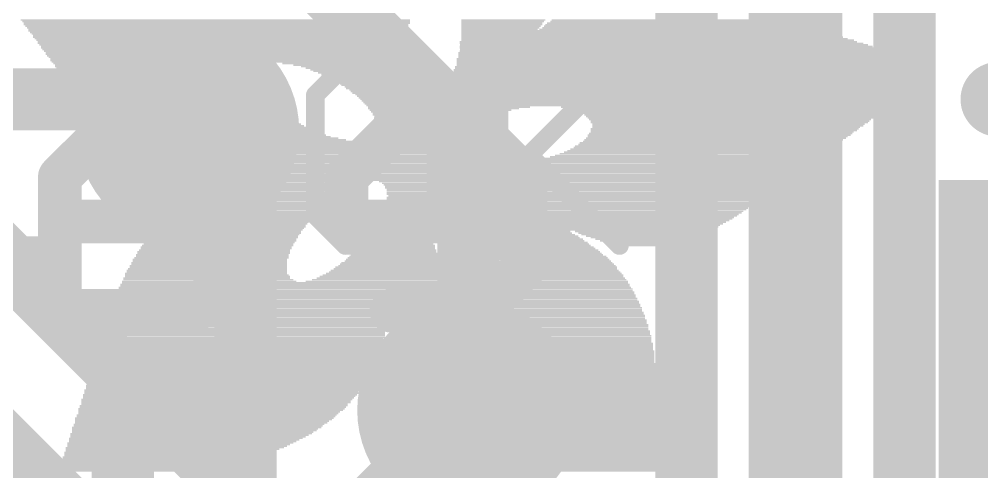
# Model space of a CAD drawing. Extents: x -4.5 to 52.1, y -1.8 to 26.3.
# Drawn here: x 24.458 to 28.382, y 16.005 to 17.853 of the extents above; entities that cross this region are included whole.
import ezdxf

# ---------------------------------------------------------------- set-up
doc = ezdxf.new("R2010")
doc.units = 0
for name, color, linetype in [('1', 12, 'CONTINUOUS'), ('16', 132, 'CONTINUOUS'), ('18', 110, 'CONTINUOUS'), ('21', 40, 'CONTINUOUS'), ('22', 6, 'CONTINUOUS'), ('27', 253, 'CONTINUOUS')]:
    doc.layers.add(name, color=color, linetype=linetype)

# ---------------------------------------------------------------- blocks, each defined once
blk = doc.blocks.new('RECT')
blk.add_solid([(-0.5, -0.5), (0.5, -0.5), (-0.5, 0.5), (0.5, 0.5)])
blk = doc.blocks.new('ROUNDV')
at = {"const_width": 0.5}
blk.add_lwpolyline([(0, -0.25, 1), (0, 0.25, 1), (0, -0.25)], format="xyb", dxfattribs=at)

msp = doc.modelspace()

# ---------------------------------------------------------------- linework, layer by layer
at = {"layer": '1', "const_width": 0.254}
for points in [[(27.686, 20.193), (27.686, 15.875)], [(27.178, 15.621), (27.178, 19.558)], [(25.38, 17.165), (25.146, 17.399)], [(25.38, 13.127), (25.38, 17.165)], [(24.88, 16.395), (24.257, 17.018)], [(24.88, 13.127), (24.88, 16.395)], [(25.88, 15.847), (26.289, 16.256)]]:
    msp.add_lwpolyline(points, dxfattribs=at)
at = {"layer": '1', "const_width": 0.127}
for points in [[(25.1909, 17.4439, 1), (25.1011, 17.3541)], [(25.4435, 17.165, 1), (25.3165, 17.165)], [(25.3351, 17.1201, 1), (25.4249, 17.2099)], [(24.9435, 16.395, 1), (24.8165, 16.395)], [(24.8351, 16.3501, 1), (24.9249, 16.4399)], [(26.3339, 16.2111, 1), (26.2441, 16.3009)]]:
    msp.add_lwpolyline(points, format="xyb", dxfattribs=at)
at = {"layer": '16', "const_width": 0.254}
for points in [[(26.289, 17.399), (25.4, 18.288)], [(27.559, 18.288), (27.559, 14.478)], [(28.067, 18.034), (28.067, 14.224)], [(24.13, 17.526), (25.019, 17.526)], [(25.019, 17.526), (25.146, 17.399)], [(26.289, 16.256), (26.289, 17.399)], [(26.416, 14.859), (24.257, 17.018)], [(24.892, 15.621), (24.003, 16.51)]]:
    msp.add_lwpolyline(points, dxfattribs=at)
at = {"layer": '16', "const_width": 0.127}
for points in [[(25.0639, 17.5709, 1), (24.9741, 17.4811)], [(25.019, 17.4625, 1), (25.019, 17.5895)], [(25.1011, 17.3541, 1), (25.1909, 17.4439)], [(26.3525, 17.399, 1), (26.2255, 17.399)], [(26.2441, 17.3541, 1), (26.3339, 17.4439)], [(26.2255, 16.256, 1), (26.3525, 16.256)]]:
    msp.add_lwpolyline(points, format="xyb", dxfattribs=at)
at = {"layer": '21', "const_width": 0.3048}
msp.add_lwpolyline([(28.448, 17.526), (29.464, 17.526)], dxfattribs=at)
at = {"layer": '21', "const_width": 0.1524}
msp.add_lwpolyline([(28.448, 17.6022, 1), (28.448, 17.4498)], format="xyb", dxfattribs=at)
at = {"layer": '22', "const_width": 0.0889}
for points in [[(26.962, 17.8, 1), (26.962, 17.7111)], [(27.7352, 17.7555, 1), (27.6463, 17.7555)], [(27.6907, 17.7111, 1), (27.6907, 17.8)], [(24.8054, 17.4356, 1), (24.8054, 17.3467)], [(24.8368, 17.3597, 1), (24.774, 17.4226)], [(25.1698, 17.3467, 1), (25.1698, 17.4356)], [(25.9748, 17.4356, 1), (25.9748, 17.3467)], [(26.0062, 17.3597, 1), (25.9434, 17.4226)], [(26.3706, 17.4226, 1), (26.3077, 17.3597)], [(26.3392, 17.3467, 1), (26.3392, 17.4356)], [(24.6677, 17.209, 1), (24.5787, 17.209)], [(24.5918, 17.2404, 1), (24.6546, 17.1775)], [(25.837, 17.209, 1), (25.7481, 17.209)], [(25.7612, 17.2404, 1), (25.824, 17.1775)], [(26.5658, 17.209, 1), (26.4769, 17.209)], [(26.4899, 17.1775, 1), (26.5528, 17.2404)], [(27.3264, 17.2534, 1), (27.3264, 17.1645)], [(27.6907, 17.1645, 1), (27.6907, 17.2534)], [(24.6232, 17.0712, 1), (24.6232, 16.9823)], [(25.2012, 17.0582, 1), (25.1383, 16.9953)], [(25.1698, 16.9823, 1), (25.1698, 17.0712)], [(25.7926, 17.0712, 1), (25.7926, 16.9823)], [(26.5214, 16.9823, 1), (26.5214, 17.0712)], [(25.7481, 17.0268, 1), (25.837, 17.0268)], [(25.3834, 16.8132, 1), (25.3205, 16.876)], [(25.3205, 16.8132, 1), (25.3834, 16.876)], [(26.5528, 16.8132, 1), (26.4899, 16.876)], [(26.4769, 16.8446, 1), (26.5658, 16.8446)], [(24.6232, 16.7069, 1), (24.6232, 16.618)], [(25.1383, 16.6938, 1), (25.2012, 16.631)], [(25.1698, 16.618, 1), (25.1698, 16.7069)], [(25.9748, 16.7069, 1), (25.9748, 16.618)], [(26.3077, 16.6938, 1), (26.3706, 16.631)], [(26.3392, 16.618, 1), (26.3392, 16.7069)], [(24.5787, 16.6624, 1), (24.6677, 16.6624)], [(27.6463, 16.6624, 1), (27.7352, 16.6624)]]:
    msp.add_lwpolyline(points, format="xyb", dxfattribs=at)
at = {"layer": '22', "const_width": 0.1778}
for points in [[(27.6907, 17.7555), (26.962, 17.7555)], [(27.6907, 16.6624), (27.6907, 17.7555)], [(24.8054, 17.3912), (24.6232, 17.209)], [(25.1698, 17.3912), (24.8054, 17.3912)], [(25.9748, 17.3912), (25.7926, 17.209)], [(26.3392, 17.3912), (25.9748, 17.3912)], [(26.5214, 17.209), (26.3392, 17.3912)], [(24.6232, 17.209), (24.6232, 16.6624)], [(25.7926, 17.209), (25.7926, 17.0268)], [(26.5214, 16.8446), (26.5214, 17.209)], [(27.6907, 17.209), (27.3264, 17.209)], [(25.1698, 17.0268), (24.6232, 17.0268)], [(25.352, 16.8446), (25.1698, 17.0268)], [(25.7926, 17.0268), (26.5214, 17.0268)], [(25.1698, 16.6624), (25.352, 16.8446)], [(26.3392, 16.6624), (26.5214, 16.8446)], [(24.6232, 16.6624), (25.1698, 16.6624)], [(25.9748, 16.6624), (26.3392, 16.6624)]]:
    msp.add_lwpolyline(points, dxfattribs=at)
at = {"layer": '27', "const_width": 0.0762}
for points in [[(24.9165, 17.5435), (25.0394, 17.6663)], [(25.0394, 17.6663), (25.2851, 17.6663)], [(25.2851, 17.6663), (25.408, 17.5435)], [(25.6649, 17.5435), (25.7878, 17.6663)], [(25.7878, 17.6663), (26.0335, 17.6663)], [(26.0335, 17.6663), (26.1564, 17.5435)], [(26.4133, 17.6663), (26.4133, 16.9291)], [(26.4133, 17.1748), (26.9048, 17.6663)], [(24.9165, 17.052), (24.9165, 17.5435)], [(24.9165, 17.052), (25.408, 17.5435)], [(25.408, 17.5435), (25.408, 17.052)], [(25.6649, 17.052), (25.6649, 17.5435)], [(25.6649, 17.052), (26.1564, 17.5435)], [(26.1564, 17.5435), (26.1564, 17.052)], [(26.5362, 17.2977), (26.9048, 16.9291)], [(25.0394, 16.9291), (24.9165, 17.052)], [(25.408, 17.052), (25.2851, 16.9291)], [(25.7878, 16.9291), (25.6649, 17.052)], [(26.1564, 17.052), (26.0335, 16.9291)], [(24.1681, 16.9291), (24.6596, 16.9291)], [(25.2851, 16.9291), (25.0394, 16.9291)], [(26.0335, 16.9291), (25.7878, 16.9291)]]:
    msp.add_lwpolyline(points, dxfattribs=at)
at = {"layer": '27', "const_width": 0.0381}
for points in [[(25.0394, 17.6854, 1), (25.0394, 17.6473)], [(25.0529, 17.6529, 1), (25.0259, 17.6798)], [(25.2986, 17.6798, 1), (25.2717, 17.6529)], [(25.2851, 17.6473, 1), (25.2851, 17.6854)], [(25.7878, 17.6854, 1), (25.7878, 17.6473)], [(25.8013, 17.6529, 1), (25.7743, 17.6798)], [(26.047, 17.6798, 1), (26.0201, 17.6529)], [(26.0335, 17.6473, 1), (26.0335, 17.6854)], [(26.4324, 17.6663, 1), (26.3943, 17.6663)], [(26.9183, 17.6529, 1), (26.8914, 17.6798)], [(24.9356, 17.5435, 1), (24.8975, 17.5435)], [(25.4271, 17.5435, 1), (25.389, 17.5435)], [(25.4215, 17.53, 1), (25.3945, 17.5569)], [(25.684, 17.5435, 1), (25.6459, 17.5435)], [(26.1755, 17.5435, 1), (26.1374, 17.5435)], [(26.1699, 17.53, 1), (26.1429, 17.5569)], [(24.903, 17.5569, 1), (24.93, 17.53)], [(25.3945, 17.53, 1), (25.4215, 17.5569)], [(25.6515, 17.5569, 1), (25.6784, 17.53)], [(26.1429, 17.53, 1), (26.1699, 17.5569)], [(26.5497, 17.3112, 1), (26.5227, 17.2842)], [(26.3999, 17.1883, 1), (26.4268, 17.1614)], [(24.93, 17.0654, 1), (24.903, 17.0385)], [(24.903, 17.0654, 1), (24.93, 17.0385)], [(25.4215, 17.0385, 1), (25.3945, 17.0654)], [(25.6784, 17.0654, 1), (25.6515, 17.0385)], [(25.6515, 17.0654, 1), (25.6784, 17.0385)], [(26.1699, 17.0385, 1), (26.1429, 17.0654)], [(24.8975, 17.052, 1), (24.9356, 17.052)], [(25.389, 17.052, 1), (25.4271, 17.052)], [(25.6459, 17.052, 1), (25.684, 17.052)], [(26.1374, 17.052, 1), (26.1755, 17.052)], [(24.6596, 16.9101, 1), (24.6596, 16.9482)], [(25.0394, 16.9482, 1), (25.0394, 16.9101)], [(25.0259, 16.9156, 1), (25.0529, 16.9426)], [(25.2717, 16.9426, 1), (25.2986, 16.9156)], [(25.2851, 16.9101, 1), (25.2851, 16.9482)], [(25.7878, 16.9482, 1), (25.7878, 16.9101)], [(25.7743, 16.9156, 1), (25.8013, 16.9426)], [(26.0201, 16.9426, 1), (26.047, 16.9156)], [(26.0335, 16.9101, 1), (26.0335, 16.9482)], [(26.8914, 16.9156, 1), (26.9183, 16.9426)], [(26.3943, 16.9291, 1), (26.4324, 16.9291)]]:
    msp.add_lwpolyline(points, format="xyb", dxfattribs=at)

# ---------------------------------------------------------------- block references
at = {"layer": '1', "xscale": 1.24, "yscale": 1.5, "rotation": 90}
msp.add_blockref('RECT', (28.956, 16.576), dxfattribs=at)
at = {"layer": '18', "xscale": 0.9064, "yscale": 0.9064}
for p in [(25.146, 17.399), (25.146, 17.399), (26.289, 16.256), (26.289, 16.256)]:
    msp.add_blockref('ROUNDV', p, dxfattribs=at)
at = {"layer": '21'}
for p, xscale, yscale in [((25.2572, 17.8498), 1.5875, 0.0063), ((25.2603, 17.8435), 1.5812, 0.0064), ((25.2635, 17.8372), 1.5748, 0.0063), ((25.2603, 17.8308), 1.5684, 0.0064), ((25.2635, 17.8245), 1.5621, 0.0063), ((25.2667, 17.8181), 1.5557, 0.0064), ((26.4319, 17.8498), 0.3429, 0.0063), ((26.4287, 17.8435), 0.3366, 0.0064), ((26.4255, 17.8372), 0.3302, 0.0063), ((26.4255, 17.8308), 0.3302, 0.0064), ((26.4224, 17.8245), 0.3239, 0.0063), ((26.4192, 17.8181), 0.3175, 0.0064), ((27.1431, 17.8181), 1.1049, 0.0064), ((27.1399, 17.8245), 1.0858, 0.0063), ((27.1303, 17.8308), 1.0541, 0.0064), ((27.1241, 17.8372), 1.0287, 0.0063), ((27.1209, 17.8435), 0.9969, 0.0064), ((27.1145, 17.8498), 0.9716, 0.0063), ((25.2698, 17.8117), 1.5494, 0.0063), ((25.2698, 17.8054), 1.5494, 0.0064), ((25.2699, 17.7991), 1.5367, 0.0063), ((25.273, 17.7927), 1.5304, 0.0064), ((25.2762, 17.7864), 1.524, 0.0063), ((25.2762, 17.78), 1.524, 0.0064), ((26.416, 17.8117), 0.3112, 0.0063), ((27.0002, 17.8054), 1.4796, 0.0064), ((27.0066, 17.7991), 1.4923, 0.0063), ((27.0192, 17.7927), 1.5177, 0.0064), ((27.0288, 17.7864), 1.5367, 0.0063), ((27.0383, 17.78), 1.5558, 0.0064), ((27.1494, 17.8117), 1.143, 0.0063), ((25.2794, 17.7736), 1.5177, 0.0063), ((25.2826, 17.7673), 1.5113, 0.0064), ((25.2825, 17.761), 1.4986, 0.0063), ((25.2825, 17.7546), 1.4986, 0.0064), ((25.2857, 17.7483), 1.4922, 0.0063), ((25.2889, 17.7419), 1.4859, 0.0064), ((25.2889, 17.7355), 1.4859, 0.0063), ((27.0637, 17.761), 1.6192, 0.0063), ((27.0764, 17.7546), 1.6446, 0.0064), ((27.086, 17.7483), 1.6637, 0.0063), ((27.0954, 17.7419), 1.6827, 0.0064), ((27.1018, 17.7355), 1.6954, 0.0063), ((27.0478, 17.7736), 1.5748, 0.0063), ((27.0605, 17.7673), 1.6002, 0.0064), ((25.292, 17.7292), 1.4795, 0.0064), ((25.2952, 17.7229), 1.4732, 0.0063), ((25.2984, 17.7165), 1.4668, 0.0064), ((25.2984, 17.7102), 1.4668, 0.0063), ((25.3016, 17.7038), 1.4605, 0.0064), ((25.3048, 17.6974), 1.4541, 0.0063), ((27.1177, 17.7165), 1.7399, 0.0064), ((27.124, 17.7102), 1.7526, 0.0063), ((27.1272, 17.7038), 1.759, 0.0064), ((27.1335, 17.6974), 1.7717, 0.0063), ((27.1114, 17.7292), 1.7145, 0.0064), ((27.1177, 17.7229), 1.7272, 0.0063), ((25.3079, 17.6911), 1.4478, 0.0064), ((25.3079, 17.6848), 1.4478, 0.0063), ((25.3111, 17.6784), 1.4414, 0.0064), ((25.0476, 17.6721), 0.9017, 0.0063), ((25.0349, 17.6657), 0.8636, 0.0064), ((25.0253, 17.6593), 0.8445, 0.0063), ((25.781, 17.6721), 0.5016, 0.0063), ((25.8032, 17.6657), 0.4572, 0.0064), ((25.8191, 17.6593), 0.4254, 0.0063), ((27.1367, 17.6593), 1.8034, 0.0063), ((27.1335, 17.6911), 1.7843, 0.0064), ((27.1335, 17.6848), 1.7843, 0.0063), ((27.1399, 17.6721), 1.797, 0.0063), ((27.1399, 17.6657), 1.797, 0.0064), ((27.1368, 17.6784), 1.7907, 0.0064), ((25.0253, 17.653), 0.8319, 0.0064), ((25.0253, 17.6467), 0.8191, 0.0063), ((25.0222, 17.6403), 0.8128, 0.0064), ((25.0253, 17.634), 0.8065, 0.0063), ((25.0253, 17.6276), 0.7937, 0.0064), ((25.0285, 17.6212), 0.7874, 0.0063), ((25.8286, 17.653), 0.4064, 0.0064), ((25.8382, 17.6467), 0.3873, 0.0063), ((25.8445, 17.6403), 0.3746, 0.0064), ((25.854, 17.634), 0.3556, 0.0063), ((25.8604, 17.6276), 0.3429, 0.0064), ((25.8699, 17.6212), 0.3238, 0.0063), ((27.1367, 17.6212), 1.8288, 0.0063), ((27.1399, 17.634), 1.8224, 0.0063), ((27.1399, 17.6276), 1.8224, 0.0064), ((27.1368, 17.6467), 1.8161, 0.0063), ((27.1368, 17.6403), 1.8161, 0.0064), ((27.1399, 17.653), 1.8098, 0.0064), ((25.0285, 17.6149), 0.7874, 0.0064), ((25.0317, 17.6086), 0.781, 0.0063), ((25.0349, 17.6022), 0.7747, 0.0064), ((25.0413, 17.5959), 0.7747, 0.0063), ((25.0413, 17.5895), 0.7747, 0.0064), ((25.0444, 17.5831), 0.7684, 0.0063), ((25.8731, 17.6149), 0.3175, 0.0064), ((25.8794, 17.6086), 0.3048, 0.0063), ((25.889, 17.6022), 0.2985, 0.0064), ((25.8953, 17.5959), 0.2858, 0.0063), ((25.9017, 17.5895), 0.2731, 0.0064), ((25.9048, 17.5831), 0.2667, 0.0063), ((27.1272, 17.5831), 1.8478, 0.0063), ((27.1303, 17.5959), 1.8415, 0.0063), ((27.1303, 17.5895), 1.8415, 0.0064), ((27.1335, 17.6086), 1.8351, 0.0063), ((27.1335, 17.6022), 1.8351, 0.0064), ((27.1367, 17.6149), 1.8288, 0.0064), ((25.0508, 17.5768), 0.7683, 0.0064), ((25.0539, 17.5705), 0.762, 0.0063), ((25.0571, 17.5641), 0.7684, 0.0064), ((25.0634, 17.5578), 0.7683, 0.0063), ((25.0666, 17.5514), 0.762, 0.0064), ((25.0698, 17.545), 0.7684, 0.0063), ((25.9144, 17.5768), 0.2603, 0.0064), ((25.9175, 17.5705), 0.254, 0.0063), ((25.9239, 17.5641), 0.2413, 0.0064), ((25.9271, 17.5578), 0.2349, 0.0063), ((25.9334, 17.5514), 0.235, 0.0064), ((25.9398, 17.545), 0.2223, 0.0063), ((27.1113, 17.545), 1.8542, 0.0063), ((27.1177, 17.5578), 1.8542, 0.0063), ((27.1177, 17.5514), 1.8542, 0.0064), ((27.124, 17.5705), 1.8542, 0.0063), ((27.124, 17.5641), 1.8542, 0.0064), ((27.1272, 17.5768), 1.8478, 0.0064), ((25.0762, 17.5387), 0.7683, 0.0064), ((25.0825, 17.5324), 0.7684, 0.0063), ((25.0857, 17.526), 0.762, 0.0064), ((25.0921, 17.5197), 0.7747, 0.0063), ((25.0952, 17.5133), 0.7684, 0.0064), ((25.1048, 17.5069), 0.7747, 0.0063), ((25.1111, 17.5006), 0.7747, 0.0064), ((25.9461, 17.5387), 0.2222, 0.0064), ((25.9493, 17.5324), 0.2159, 0.0063), ((25.9557, 17.526), 0.2159, 0.0064), ((25.9588, 17.5197), 0.2096, 0.0063), ((25.9652, 17.5133), 0.2095, 0.0064), ((25.9715, 17.5069), 0.2096, 0.0063), ((25.981, 17.5006), 0.2159, 0.0064), ((27.0733, 17.5006), 1.8669, 0.0064), ((27.0796, 17.5069), 1.8669, 0.0063), ((27.0922, 17.5197), 1.8669, 0.0063), ((27.0891, 17.5133), 1.8606, 0.0064), ((27.1018, 17.5324), 1.8606, 0.0063), ((27.1018, 17.526), 1.8606, 0.0064), ((27.1082, 17.5387), 1.8605, 0.0064), ((25.1143, 17.4943), 0.7811, 0.0063), ((25.1206, 17.4879), 0.781, 0.0064), ((25.127, 17.4816), 0.7811, 0.0063), ((25.1333, 17.4752), 0.781, 0.0064), ((25.1396, 17.4688), 0.7937, 0.0063), ((25.146, 17.4625), 0.7938, 0.0064), ((25.9937, 17.4943), 0.2286, 0.0063), ((26.1874, 17.4879), 0.616, 0.0064), ((26.1747, 17.4816), 0.5778, 0.0063), ((26.1652, 17.4752), 0.5461, 0.0064), ((26.1493, 17.4625), 0.5016, 0.0064), ((26.1557, 17.4688), 0.5143, 0.0063), ((26.3271, 17.4943), 0.4254, 0.0063), ((27.3336, 17.4943), 1.3335, 0.0063), ((27.3463, 17.4879), 1.2954, 0.0064), ((27.3527, 17.4816), 1.2573, 0.0063), ((27.3558, 17.4752), 1.2382, 0.0064), ((27.3621, 17.4688), 1.2129, 0.0063), ((27.359, 17.4625), 1.1938, 0.0064), ((25.1556, 17.4562), 0.8001, 0.0063), ((25.1619, 17.4498), 0.8001, 0.0064), ((25.1714, 17.4435), 0.8064, 0.0063), ((25.1809, 17.4371), 0.8128, 0.0064), ((25.1873, 17.4307), 0.8128, 0.0063), ((25.1968, 17.4244), 0.8192, 0.0064), ((26.143, 17.4562), 0.4763, 0.0063), ((26.1366, 17.4498), 0.4636, 0.0064), ((26.1303, 17.4435), 0.4381, 0.0063), ((26.1271, 17.4371), 0.4318, 0.0064), ((26.1208, 17.4307), 0.4191, 0.0063), ((26.1144, 17.4244), 0.4064, 0.0064), ((27.359, 17.4562), 1.1811, 0.0063), ((27.359, 17.4498), 1.1684, 0.0064), ((27.3558, 17.4435), 1.1494, 0.0063), ((27.3558, 17.4371), 1.1366, 0.0064), ((27.3527, 17.4307), 1.1303, 0.0063), ((27.3495, 17.4244), 1.1113, 0.0064), ((25.2064, 17.4181), 0.8255, 0.0063), ((25.2158, 17.4117), 0.8319, 0.0064), ((25.2222, 17.4054), 0.8446, 0.0063), ((25.2349, 17.399), 0.8446, 0.0064), ((25.2476, 17.3926), 0.8572, 0.0063), ((25.2571, 17.3863), 0.8636, 0.0064), ((26.0922, 17.3926), 0.3747, 0.0063), ((26.089, 17.3863), 0.3683, 0.0064), ((26.1112, 17.4181), 0.4, 0.0063), ((26.1049, 17.4117), 0.3873, 0.0064), ((26.1017, 17.4054), 0.381, 0.0063), ((26.0985, 17.399), 0.3746, 0.0064), ((27.3177, 17.3863), 1.0732, 0.0064), ((27.3336, 17.4054), 1.0922, 0.0063), ((27.3304, 17.399), 1.0858, 0.0064), ((27.324, 17.3926), 1.0731, 0.0063), ((27.3463, 17.4181), 1.1049, 0.0063), ((27.3399, 17.4117), 1.0922, 0.0064), ((25.2699, 17.38), 0.8763, 0.0063), ((25.2825, 17.3736), 0.889, 0.0064), ((25.3016, 17.3673), 0.9144, 0.0063), ((25.3206, 17.3609), 0.9398, 0.0064), ((25.5587, 17.3545), 1.4033, 0.0063), ((25.5619, 17.3482), 1.397, 0.0064), ((26.0572, 17.3609), 0.4064, 0.0064), ((26.07, 17.3673), 0.3937, 0.0063), ((26.0795, 17.3736), 0.3747, 0.0064), ((26.0858, 17.38), 0.3746, 0.0063), ((27.2733, 17.3482), 1.0605, 0.0064), ((27.2828, 17.3545), 1.0541, 0.0063), ((27.2892, 17.3609), 1.0541, 0.0064), ((27.2987, 17.3673), 1.0605, 0.0063), ((27.305, 17.3736), 1.0604, 0.0064), ((27.3114, 17.38), 1.0731, 0.0063), ((25.5683, 17.3419), 1.3843, 0.0063), ((25.5715, 17.3355), 1.3779, 0.0064), ((25.5746, 17.3292), 1.3716, 0.0063), ((25.581, 17.3228), 1.3716, 0.0064), ((25.5874, 17.3164), 1.3589, 0.0063), ((25.5937, 17.3101), 1.3589, 0.0064), ((25.6032, 17.3038), 1.3526, 0.0063), ((27.2003, 17.3038), 1.0795, 0.0063), ((27.2129, 17.3101), 1.0668, 0.0064), ((27.2225, 17.3164), 1.0605, 0.0063), ((27.2352, 17.3228), 1.0605, 0.0064), ((27.2447, 17.3292), 1.0541, 0.0063), ((27.2542, 17.3355), 1.0604, 0.0064), ((27.2638, 17.3419), 1.0541, 0.0063), ((25.6128, 17.2974), 1.3589, 0.0064), ((25.6223, 17.2911), 1.3525, 0.0063), ((25.6349, 17.2847), 1.3653, 0.0064), ((25.6477, 17.2783), 1.3653, 0.0063), ((25.6699, 17.272), 1.3843, 0.0064), ((25.6953, 17.2657), 1.4224, 0.0063), ((27.0891, 17.2657), 1.2002, 0.0063), ((27.1177, 17.272), 1.1557, 0.0064), ((27.1399, 17.2783), 1.124, 0.0063), ((27.1558, 17.2847), 1.1176, 0.0064), ((27.1716, 17.2911), 1.0985, 0.0063), ((27.1844, 17.2974), 1.0859, 0.0064), ((26.3398, 17.2593), 2.6734, 0.0064), ((26.3398, 17.253), 2.6606, 0.0063), ((26.343, 17.2466), 2.6289, 0.0064), ((26.3462, 17.2402), 2.6099, 0.0063), ((26.3462, 17.2339), 2.5845, 0.0064), ((26.3525, 17.2276), 2.559, 0.0063), ((26.3589, 17.2212), 2.5337, 0.0064), ((26.362, 17.2149), 2.5019, 0.0063), ((26.3716, 17.2085), 2.4701, 0.0064), ((26.3875, 17.2021), 2.4257, 0.0063), ((25.6128, 17.1895), 0.5207, 0.0063), ((26.4827, 17.1958), 2.2098, 0.0064), ((26.7526, 17.1895), 1.6573, 0.0063), ((25.508, 17.1514), 0.5525, 0.0063), ((25.5206, 17.1577), 0.5525, 0.0064), ((25.5365, 17.164), 0.5334, 0.0063), ((25.5556, 17.1704), 0.5334, 0.0064), ((25.5683, 17.1768), 0.5207, 0.0063), ((25.5905, 17.1831), 0.5144, 0.0064), ((26.7558, 17.1831), 1.6383, 0.0064), ((26.7526, 17.1768), 1.6193, 0.0063), ((26.7462, 17.164), 1.5938, 0.0063), ((26.7526, 17.1704), 1.6065, 0.0064), ((26.7462, 17.1577), 1.5812, 0.0064), ((26.7399, 17.1514), 1.5685, 0.0063), ((25.4381, 17.1133), 0.5778, 0.0063), ((25.4508, 17.1196), 0.5778, 0.0064), ((25.4604, 17.1259), 0.5715, 0.0063), ((25.4699, 17.1323), 0.5651, 0.0064), ((25.4825, 17.1387), 0.5651, 0.0063), ((25.4921, 17.145), 0.5588, 0.0064), ((26.0604, 17.145), 0.2096, 0.0064), ((26.0541, 17.1387), 0.1969, 0.0063), ((26.0477, 17.1259), 0.1842, 0.0063), ((26.0477, 17.1196), 0.1842, 0.0064), ((26.0445, 17.1133), 0.1778, 0.0063), ((26.0541, 17.1323), 0.1841, 0.0064), ((26.8605, 17.145), 1.3144, 0.0064), ((26.8669, 17.1387), 1.2891, 0.0063), ((26.8669, 17.1323), 1.2637, 0.0064), ((26.8669, 17.1259), 1.2509, 0.0063), ((26.8701, 17.1196), 1.2319, 0.0064), ((26.8669, 17.1133), 1.2129, 0.0063), ((25.381, 17.0688), 0.5905, 0.0064), ((25.3937, 17.0752), 0.5905, 0.0063), ((25.3968, 17.0815), 0.5842, 0.0064), ((25.4063, 17.0878), 0.5905, 0.0063), ((25.4159, 17.0942), 0.5842, 0.0064), ((25.4222, 17.1006), 0.5842, 0.0063), ((25.4318, 17.1069), 0.5779, 0.0064), ((26.035, 17.0688), 0.1842, 0.0064), ((26.0382, 17.0942), 0.1778, 0.0064), ((26.0382, 17.0878), 0.1778, 0.0063), ((26.0382, 17.0815), 0.1778, 0.0064), ((26.0382, 17.0752), 0.1778, 0.0063), ((26.0445, 17.1069), 0.1778, 0.0064), ((26.0414, 17.1006), 0.1715, 0.0063), ((26.8669, 17.1069), 1.2001, 0.0064), ((26.8669, 17.1006), 1.1875, 0.0063), ((26.8637, 17.0942), 1.1684, 0.0064), ((26.8636, 17.0878), 1.1557, 0.0063), ((26.8605, 17.0815), 1.1366, 0.0064), ((26.8605, 17.0752), 1.124, 0.0063), ((26.8574, 17.0688), 1.1049, 0.0064), ((25.3461, 17.0307), 0.5969, 0.0064), ((25.3524, 17.0371), 0.5969, 0.0063), ((25.3588, 17.0434), 0.5969, 0.0064), ((25.3651, 17.0497), 0.5969, 0.0063), ((25.3715, 17.0561), 0.5969, 0.0064), ((25.3778, 17.0625), 0.5969, 0.0063), ((26.0255, 17.0307), 0.2032, 0.0064), ((26.0287, 17.0434), 0.1969, 0.0064), ((26.0287, 17.0371), 0.1969, 0.0063), ((26.0319, 17.0561), 0.1905, 0.0064), ((26.0319, 17.0497), 0.1905, 0.0063), ((26.035, 17.0625), 0.1842, 0.0063), ((26.8573, 17.0625), 1.0922, 0.0063), ((26.851, 17.0497), 1.0668, 0.0063), ((26.8542, 17.0561), 1.0731, 0.0064), ((26.8478, 17.0434), 1.0478, 0.0064), ((26.8478, 17.0371), 1.035, 0.0063), ((26.8446, 17.0307), 1.016, 0.0064), ((25.3111, 16.9926), 0.6032, 0.0064), ((25.3175, 16.999), 0.6033, 0.0063), ((25.3238, 17.0053), 0.6032, 0.0064), ((25.327, 17.0116), 0.5969, 0.0063), ((25.3334, 17.018), 0.5969, 0.0064), ((25.3397, 17.0244), 0.5969, 0.0063), ((26.016, 16.9926), 0.2349, 0.0064), ((26.0191, 16.999), 0.2286, 0.0063), ((26.0191, 17.0116), 0.2159, 0.0063), ((26.0191, 17.0053), 0.2159, 0.0064), ((26.0223, 17.018), 0.2096, 0.0064), ((26.0255, 17.0244), 0.2032, 0.0063), ((26.8383, 17.0244), 1.0033, 0.0063), ((26.8351, 17.018), 0.9842, 0.0064), ((26.8319, 17.0116), 0.9652, 0.0063), ((26.8288, 17.0053), 0.9589, 0.0064), ((26.8224, 16.999), 0.9334, 0.0063), ((26.8161, 16.9926), 0.9207, 0.0064), ((25.2825, 16.9545), 0.6096, 0.0064), ((25.2889, 16.9609), 0.6096, 0.0063), ((25.2952, 16.9735), 0.6096, 0.0063), ((25.292, 16.9672), 0.6033, 0.0064), ((25.3016, 16.9799), 0.6096, 0.0064), ((25.3048, 16.9863), 0.6033, 0.0063), ((26.0065, 16.9545), 0.2667, 0.0064), ((26.0096, 16.9672), 0.2604, 0.0064), ((26.0096, 16.9609), 0.2604, 0.0063), ((26.0128, 16.9735), 0.254, 0.0063), ((26.0128, 16.9799), 0.2413, 0.0064), ((26.016, 16.9863), 0.2349, 0.0063), ((26.5335, 16.9863), 0.3429, 0.0063), ((26.5399, 16.9799), 0.3429, 0.0064), ((26.5462, 16.9735), 0.3556, 0.0063), ((26.5557, 16.9672), 0.362, 0.0064), ((26.5588, 16.9609), 0.3683, 0.0063), ((26.5684, 16.9545), 0.3746, 0.0064), ((26.9939, 16.9863), 0.5397, 0.0063), ((26.9939, 16.9799), 0.5143, 0.0064), ((26.9907, 16.9735), 0.4826, 0.0063), ((26.9939, 16.9672), 0.4509, 0.0064), ((26.9939, 16.9609), 0.4127, 0.0063), ((26.9939, 16.9545), 0.3747, 0.0064), ((25.2603, 16.9228), 0.616, 0.0063), ((25.2603, 16.9164), 0.616, 0.0064), ((25.2667, 16.9291), 0.6159, 0.0064), ((25.273, 16.9418), 0.616, 0.0064), ((25.2698, 16.9354), 0.6096, 0.0063), ((25.2794, 16.9482), 0.6159, 0.0063), ((25.9969, 16.9228), 0.3112, 0.0063), ((25.9969, 16.9164), 0.3112, 0.0064), ((26.0001, 16.9291), 0.3048, 0.0064), ((26.0001, 16.9354), 0.2921, 0.0063), ((26.0033, 16.9418), 0.2857, 0.0064), ((26.0064, 16.9482), 0.2794, 0.0063), ((26.5716, 16.9482), 0.381, 0.0063), ((26.5811, 16.9418), 0.3874, 0.0064), ((26.5843, 16.9354), 0.3937, 0.0063), ((26.5907, 16.9291), 0.3937, 0.0064), ((26.597, 16.9228), 0.4064, 0.0063), ((26.6033, 16.9164), 0.4064, 0.0064), ((26.9939, 16.9482), 0.3365, 0.0063), ((26.9907, 16.9418), 0.2921, 0.0064), ((26.9875, 16.9354), 0.235, 0.0063), ((26.9875, 16.9291), 0.1588, 0.0064), ((25.2349, 16.872), 0.6286, 0.0063), ((25.2413, 16.8783), 0.6287, 0.0064), ((25.2445, 16.891), 0.6223, 0.0064), ((25.2445, 16.8847), 0.6223, 0.0063), ((25.2508, 16.9037), 0.6223, 0.0064), ((25.2508, 16.8973), 0.6223, 0.0063), ((25.2539, 16.9101), 0.6159, 0.0063), ((25.9842, 16.872), 0.3874, 0.0063), ((25.9842, 16.8783), 0.3746, 0.0064), ((25.9874, 16.8847), 0.3683, 0.0063), ((25.9874, 16.891), 0.3556, 0.0064), ((25.9906, 16.8973), 0.3493, 0.0063), ((25.9937, 16.9101), 0.3302, 0.0063), ((25.9937, 16.9037), 0.3302, 0.0064), ((26.6097, 16.9101), 0.4191, 0.0063), ((26.6161, 16.9037), 0.4191, 0.0064), ((26.6192, 16.8973), 0.4254, 0.0063), ((26.6224, 16.891), 0.4318, 0.0064), ((26.6319, 16.8847), 0.4382, 0.0063), ((26.635, 16.8783), 0.4445, 0.0064), ((26.6383, 16.872), 0.4509, 0.0063), ((25.2254, 16.8339), 0.6477, 0.0063), ((25.2286, 16.8466), 0.6413, 0.0063), ((25.2286, 16.8402), 0.6413, 0.0064), ((25.2317, 16.8592), 0.635, 0.0063), ((25.2317, 16.8529), 0.635, 0.0064), ((25.2349, 16.8656), 0.6286, 0.0064), ((25.9683, 16.8339), 0.4572, 0.0063), ((25.9684, 16.8402), 0.4445, 0.0064), ((25.9747, 16.8466), 0.4318, 0.0063), ((25.9747, 16.8529), 0.4191, 0.0064), ((25.9779, 16.8592), 0.4127, 0.0063), ((25.981, 16.8656), 0.3937, 0.0064), ((26.6446, 16.8656), 0.4508, 0.0064), ((26.6478, 16.8592), 0.4572, 0.0063), ((26.651, 16.8529), 0.4635, 0.0064), ((26.6573, 16.8466), 0.4636, 0.0063), ((26.6605, 16.8402), 0.4699, 0.0064), ((26.6605, 16.8339), 0.4699, 0.0063), ((25.2222, 16.7958), 0.6794, 0.0063), ((25.219, 16.8148), 0.6604, 0.0064), ((25.2222, 16.8085), 0.6668, 0.0063), ((25.2254, 16.8021), 0.6731, 0.0064), ((25.2222, 16.8275), 0.654, 0.0064), ((25.2222, 16.8211), 0.654, 0.0063), ((25.9429, 16.7958), 0.5461, 0.0063), ((25.9493, 16.8021), 0.5334, 0.0064), ((25.9525, 16.8085), 0.5143, 0.0063), ((25.9557, 16.8148), 0.4953, 0.0064), ((25.962, 16.8211), 0.4826, 0.0063), ((25.962, 16.8275), 0.4699, 0.0064), ((26.6637, 16.8275), 0.4763, 0.0064), ((26.67, 16.8211), 0.4762, 0.0063), ((26.6732, 16.8148), 0.4826, 0.0064), ((26.6764, 16.8085), 0.4889, 0.0063), ((26.6764, 16.8021), 0.4889, 0.0064), ((26.6796, 16.7958), 0.4953, 0.0063), ((25.5556, 16.7577), 1.3843, 0.0063), ((25.5524, 16.7704), 1.3652, 0.0063), ((25.5556, 16.764), 1.3716, 0.0064), ((25.2317, 16.783), 0.7112, 0.0063), ((25.5524, 16.7767), 1.3526, 0.0064), ((25.2286, 16.7894), 0.6921, 0.0064), ((25.9271, 16.783), 0.6033, 0.0063), ((25.9366, 16.7894), 0.5715, 0.0064), ((26.6922, 16.7704), 0.508, 0.0063), ((26.6922, 16.764), 0.508, 0.0064), ((26.6954, 16.7577), 0.5144, 0.0063), ((26.6859, 16.7894), 0.4953, 0.0064), ((26.6891, 16.783), 0.5017, 0.0063), ((26.6891, 16.7767), 0.5017, 0.0064), ((25.5619, 16.7259), 1.4224, 0.0064), ((25.5651, 16.7196), 1.4288, 0.0063), ((25.5587, 16.7386), 1.4033, 0.0064), ((25.5619, 16.7323), 1.4097, 0.0063), ((25.5556, 16.7513), 1.3843, 0.0064), ((25.5587, 16.7449), 1.3907, 0.0063), ((26.7049, 16.7259), 0.5334, 0.0064), ((26.7049, 16.7196), 0.5334, 0.0063), ((26.6986, 16.7513), 0.5207, 0.0064), ((26.6986, 16.7449), 0.5207, 0.0063), ((26.7018, 16.7386), 0.5271, 0.0064), ((26.7018, 16.7323), 0.5271, 0.0063), ((25.5746, 16.6878), 1.4732, 0.0064), ((25.581, 16.6815), 1.4859, 0.0063), ((25.5747, 16.6942), 1.4605, 0.0063), ((25.5715, 16.7005), 1.4541, 0.0064), ((25.5683, 16.7132), 1.4351, 0.0064), ((25.5715, 16.7068), 1.4415, 0.0063), ((26.7081, 16.6878), 0.5652, 0.0064), ((26.7081, 16.6815), 0.5652, 0.0063), ((26.705, 16.7068), 0.5461, 0.0063), ((26.7081, 16.7005), 0.5524, 0.0064), ((26.7081, 16.6942), 0.5524, 0.0063), ((26.7081, 16.7132), 0.5398, 0.0064), ((25.9175, 16.6434), 2.1844, 0.0063), ((25.9175, 16.637), 2.1844, 0.0064), ((25.5968, 16.6624), 1.5303, 0.0064), ((25.9176, 16.6561), 2.1717, 0.0063), ((25.9176, 16.6497), 2.1717, 0.0064), ((25.5842, 16.6751), 1.4923, 0.0064), ((25.5905, 16.6687), 1.505, 0.0063), ((26.6986, 16.6624), 0.5969, 0.0064), ((26.7049, 16.6687), 0.5842, 0.0063), ((26.7081, 16.6751), 0.5778, 0.0064), ((25.3873, 16.6053), 1.1494, 0.0063), ((25.3873, 16.5989), 1.1494, 0.0064), ((25.9176, 16.6243), 2.1971, 0.0064), ((25.9176, 16.618), 2.1971, 0.0063), ((25.9176, 16.6116), 2.1971, 0.0064), ((25.9175, 16.6306), 2.1844, 0.0063), ((26.4954, 16.6053), 1.0541, 0.0063), ((26.4954, 16.5989), 1.0541, 0.0064), ((25.3746, 16.5672), 1.1494, 0.0063), ((25.3746, 16.5608), 1.1494, 0.0064), ((25.3778, 16.5735), 1.143, 0.0064), ((25.381, 16.5862), 1.1493, 0.0064), ((25.381, 16.5799), 1.1493, 0.0063), ((25.3841, 16.5925), 1.143, 0.0063), ((26.5017, 16.5608), 1.0668, 0.0064), ((26.4954, 16.5925), 1.0541, 0.0063), ((26.4954, 16.5862), 1.0541, 0.0064), ((26.4986, 16.5799), 1.0605, 0.0063), ((26.4986, 16.5735), 1.0605, 0.0064), ((26.4986, 16.5672), 1.0605, 0.0063), ((25.3619, 16.5291), 1.1494, 0.0063), ((25.3619, 16.5227), 1.1494, 0.0064), ((25.3682, 16.5481), 1.1493, 0.0064), ((25.3682, 16.5418), 1.1493, 0.0063), ((25.3682, 16.5354), 1.1493, 0.0064), ((25.3746, 16.5544), 1.1494, 0.0063), ((26.5018, 16.5291), 1.0795, 0.0063), ((26.5018, 16.5227), 1.0795, 0.0064), ((26.4986, 16.5418), 1.0731, 0.0063), ((26.4986, 16.5354), 1.0731, 0.0064), ((26.5017, 16.5544), 1.0668, 0.0063), ((26.5017, 16.5481), 1.0668, 0.0064), ((25.3524, 16.491), 1.1557, 0.0063), ((25.3492, 16.4846), 1.1494, 0.0064), ((25.3588, 16.51), 1.1557, 0.0064), ((25.3556, 16.5037), 1.1493, 0.0063), ((25.3556, 16.4973), 1.1493, 0.0064), ((25.3619, 16.5163), 1.1494, 0.0063), ((26.5018, 16.5163), 1.0795, 0.0063), ((26.5018, 16.51), 1.0795, 0.0064), ((26.5018, 16.5037), 1.0795, 0.0063), ((26.5049, 16.4973), 1.0858, 0.0064), ((26.5049, 16.491), 1.0858, 0.0063), ((26.5049, 16.4846), 1.0858, 0.0064), ((25.3365, 16.4529), 1.1494, 0.0063), ((25.3365, 16.4465), 1.1494, 0.0064), ((25.3461, 16.4719), 1.1557, 0.0064), ((25.3429, 16.4656), 1.1493, 0.0063), ((25.3429, 16.4592), 1.1493, 0.0064), ((25.3492, 16.4782), 1.1494, 0.0063), ((26.5049, 16.4782), 1.0858, 0.0063), ((26.5049, 16.4719), 1.0858, 0.0064), ((26.5049, 16.4656), 1.0858, 0.0063), ((26.5049, 16.4592), 1.0858, 0.0064), ((26.5049, 16.4529), 1.0858, 0.0063), ((26.5113, 16.4465), 1.0859, 0.0064), ((25.3238, 16.4148), 1.1494, 0.0063), ((25.3206, 16.4084), 1.143, 0.0064), ((25.3206, 16.402), 1.143, 0.0063), ((25.3301, 16.4338), 1.1493, 0.0064), ((25.3301, 16.4275), 1.1493, 0.0063), ((25.327, 16.4211), 1.143, 0.0064), ((25.3365, 16.4401), 1.1494, 0.0063), ((26.5113, 16.4401), 1.0859, 0.0063), ((26.5113, 16.4338), 1.0859, 0.0064), ((26.5113, 16.4275), 1.0859, 0.0063), ((26.5113, 16.4211), 1.0859, 0.0064), ((26.5113, 16.4148), 1.0859, 0.0063), ((26.5113, 16.4084), 1.0859, 0.0064), ((26.5113, 16.402), 1.0859, 0.0063), ((25.3048, 16.3767), 1.1367, 0.0063), ((25.3048, 16.3703), 1.1367, 0.0064), ((25.3016, 16.3639), 1.1303, 0.0063), ((25.3143, 16.3957), 1.143, 0.0064), ((25.3111, 16.3894), 1.1366, 0.0063), ((25.3111, 16.383), 1.1366, 0.0064), ((26.5113, 16.3957), 1.0859, 0.0064), ((26.5176, 16.3767), 1.0858, 0.0063), ((26.5176, 16.3703), 1.0858, 0.0064), ((26.5145, 16.3894), 1.0795, 0.0063), ((26.5145, 16.383), 1.0795, 0.0064), ((26.5207, 16.3639), 1.0795, 0.0063), ((25.2857, 16.3386), 1.124, 0.0063), ((25.2825, 16.3322), 1.1176, 0.0064), ((25.2825, 16.3258), 1.1176, 0.0063), ((25.292, 16.3449), 1.1239, 0.0064), ((25.2953, 16.3576), 1.1303, 0.0064), ((25.2953, 16.3513), 1.1303, 0.0063), ((26.5207, 16.3576), 1.0795, 0.0064), ((26.5207, 16.3513), 1.0795, 0.0063), ((26.5207, 16.3449), 1.0795, 0.0064), ((26.5207, 16.3386), 1.0795, 0.0063), ((26.524, 16.3322), 1.0731, 0.0064), ((26.524, 16.3258), 1.0731, 0.0063), ((25.2603, 16.2941), 1.0986, 0.0064), ((25.2603, 16.2877), 1.0986, 0.0063), ((25.2635, 16.3005), 1.1049, 0.0063), ((25.2762, 16.3195), 1.1176, 0.0064), ((25.273, 16.3132), 1.1112, 0.0063), ((25.2699, 16.3068), 1.1049, 0.0064), ((26.5271, 16.3195), 1.0668, 0.0064), ((26.5271, 16.3132), 1.0668, 0.0063), ((26.5271, 16.3068), 1.0668, 0.0064), ((26.5271, 16.3005), 1.0668, 0.0063), ((26.5303, 16.2941), 1.0604, 0.0064), ((26.5303, 16.2877), 1.0604, 0.0063), ((25.2413, 16.2624), 1.0859, 0.0063), ((25.2381, 16.256), 1.0795, 0.0064), ((25.2317, 16.2496), 1.0668, 0.0063), ((25.2508, 16.2751), 1.0922, 0.0063), ((25.2476, 16.2687), 1.0858, 0.0064), ((25.2539, 16.2814), 1.0859, 0.0064), ((26.5335, 16.2814), 1.0541, 0.0064), ((26.5335, 16.2751), 1.0541, 0.0063), ((26.5335, 16.2687), 1.0541, 0.0064), ((26.5367, 16.2624), 1.0477, 0.0063), ((26.5367, 16.256), 1.0477, 0.0064), ((26.5398, 16.2496), 1.0414, 0.0063), ((25.2095, 16.2179), 1.0478, 0.0064), ((25.2032, 16.2115), 1.0351, 0.0063), ((25.2, 16.2052), 1.0287, 0.0064), ((25.2127, 16.2243), 1.0541, 0.0063), ((25.2222, 16.237), 1.0604, 0.0063), ((25.2191, 16.2306), 1.0541, 0.0064), ((25.2286, 16.2433), 1.0605, 0.0064), ((26.5398, 16.2433), 1.0414, 0.0064), ((26.543, 16.237), 1.035, 0.0063), ((26.543, 16.2306), 1.035, 0.0064), ((26.5462, 16.2243), 1.0287, 0.0063), ((26.5462, 16.2179), 1.0287, 0.0064), ((26.5494, 16.2115), 1.0223, 0.0063), ((26.5525, 16.2052), 1.016, 0.0064), ((25.1745, 16.1798), 1.0033, 0.0064), ((25.1809, 16.1862), 1.016, 0.0063), ((25.1714, 16.1735), 0.997, 0.0063), ((25.1651, 16.1671), 0.9843, 0.0064), ((25.1905, 16.1989), 1.0223, 0.0063), ((25.1873, 16.1925), 1.016, 0.0064), ((26.5525, 16.1989), 1.016, 0.0063), ((26.5557, 16.1925), 1.0096, 0.0064), ((26.5557, 16.1862), 1.0096, 0.0063), ((26.5588, 16.1798), 1.0033, 0.0064), ((26.5621, 16.1735), 0.9969, 0.0063), ((26.5621, 16.1671), 0.9969, 0.0064), ((25.1364, 16.1417), 0.9525, 0.0064), ((25.1301, 16.1354), 0.9398, 0.0063), ((25.1238, 16.129), 0.9271, 0.0064), ((25.1587, 16.1608), 0.9842, 0.0063), ((25.146, 16.1481), 0.9588, 0.0063), ((25.1524, 16.1544), 0.9715, 0.0064), ((26.5652, 16.1608), 0.9906, 0.0063), ((26.5684, 16.1544), 0.9842, 0.0064), ((26.5684, 16.1481), 0.9842, 0.0063), ((26.5716, 16.1417), 0.9779, 0.0064), ((26.5748, 16.1354), 0.9715, 0.0063), ((26.5779, 16.129), 0.9652, 0.0064), ((25.092, 16.1036), 0.889, 0.0064), ((25.0825, 16.0973), 0.87, 0.0063), ((25.0762, 16.0909), 0.8573, 0.0064), ((25.1079, 16.1163), 0.908, 0.0064), ((25.1015, 16.11), 0.8953, 0.0063), ((25.1143, 16.1227), 0.9207, 0.0063), ((26.5779, 16.1227), 0.9652, 0.0063), ((26.5811, 16.1163), 0.9588, 0.0064), ((26.5843, 16.11), 0.9525, 0.0063), ((26.5875, 16.1036), 0.9461, 0.0064), ((26.5906, 16.0973), 0.9398, 0.0063), ((26.5906, 16.0909), 0.9398, 0.0064), ((25.0221, 16.0592), 0.7747, 0.0063), ((25.0317, 16.0655), 0.7938, 0.0064), ((25.0127, 16.0528), 0.7557, 0.0064), ((25.0634, 16.0846), 0.8445, 0.0063), ((25.054, 16.0782), 0.8255, 0.0064), ((25.0444, 16.0719), 0.8064, 0.0063), ((26.5938, 16.0846), 0.9334, 0.0063), ((26.5969, 16.0782), 0.9271, 0.0064), ((26.6002, 16.0719), 0.9207, 0.0063), ((26.6033, 16.0655), 0.9144, 0.0064), ((26.6065, 16.0592), 0.908, 0.0063), ((26.6097, 16.0528), 0.9017, 0.0064), ((24.9491, 16.0147), 0.6541, 0.0064), ((24.9809, 16.0338), 0.7048, 0.0063), ((24.9714, 16.0274), 0.6858, 0.0064), ((25, 16.0465), 0.7429, 0.0063), ((24.9905, 16.0401), 0.7239, 0.0064), ((24.9619, 16.0211), 0.6667, 0.0063), ((26.6129, 16.0465), 0.8953, 0.0063), ((26.616, 16.0401), 0.889, 0.0064), ((26.6192, 16.0338), 0.8826, 0.0063), ((26.6224, 16.0274), 0.8763, 0.0064), ((26.6256, 16.0211), 0.8699, 0.0063), ((26.6287, 16.0147), 0.8636, 0.0064), ((24.9396, 16.0084), 0.635, 0.0063), ((26.6319, 16.0084), 0.8572, 0.0063)]:
    msp.add_blockref('RECT', p, dxfattribs=dict(at, xscale=xscale, yscale=yscale))

doc.saveas('drawing.dxf')
